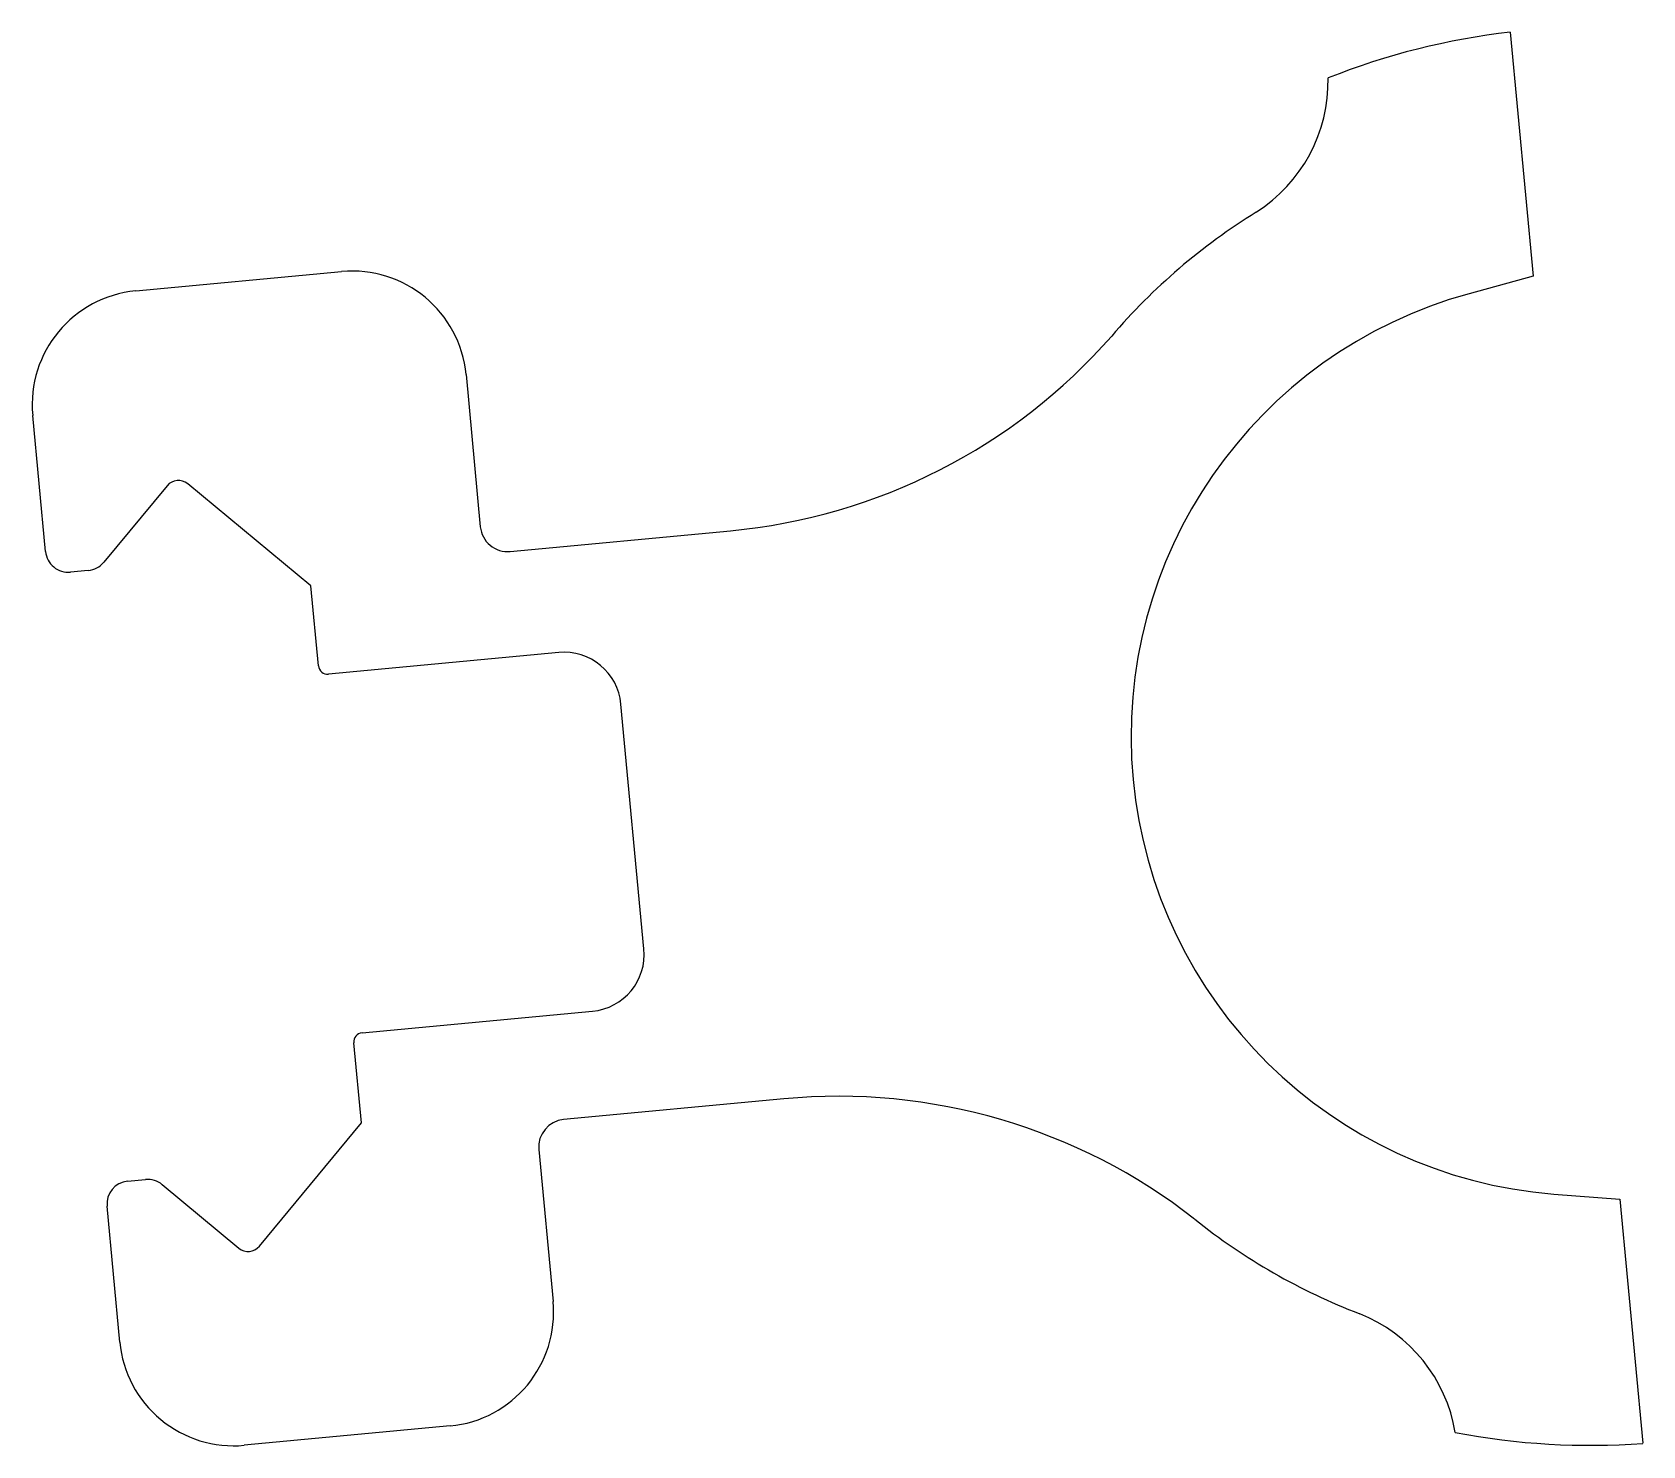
# Model space of a CAD drawing. Extents: x -20.9 to 23.8, y 4.5 to 43.7.
import ezdxf

# ---------------------------------------------------------------- set-up
doc = ezdxf.new("R2010")
doc.units = 0
doc.layers.get('0').update_dxf_attribs({"linetype": 'CONTINUOUS'})

msp = doc.modelspace()

# ---------------------------------------------------------------- linework, layer by layer
for p, q in [((20.128, 43.725), (20.765, 36.948)), ((-18.052, 36.54), (-12.337, 37.077)), ((20.765, 36.948), (18.986, 36.462)), ((-8.878, 34.213), (-8.481, 29.99)), ((-20.56, 29.301), (-20.916, 33.081)), ((-17.181, 31.128), (-18.942, 29.002)), ((-13.187, 28.348), (-16.609, 31.182)), ((-7.651, 29.302), (-1.532, 29.878)), ((-19.372, 28.775), (-19.869, 28.728)), ((-12.978, 26.123), (-13.187, 28.348)), ((-6.303, 26.495), (-12.701, 25.894)), ((-3.935, 18.261), (-4.574, 25.063)), ((-11.765, 15.93), (-5.367, 16.532)), ((-11.785, 13.428), (-11.994, 15.653)), ((-0.048, 14.098), (-6.168, 13.522)), ((-14.619, 10.006), (-11.785, 13.428)), ((-6.856, 12.692), (-6.459, 8.469)), ((-18.279, 11.81), (-17.782, 11.857)), ((-17.317, 11.714), (-15.191, 9.952)), ((21.337, 11.452), (23.175, 11.306)), ((23.175, 11.306), (23.812, 4.528)), ((-18.496, 7.338), (-18.851, 11.118)), ((-9.323, 5.011), (-15.038, 4.474))]:
    msp.add_line(p, q)
for centre, radius, start, end in [((22.349, 24.162), 19.689, 96.4785, 111.7037), ((10.751, 42.367), 4.318, 302.5085, 1.1784), ((22.052, 24.18), 17.094, 121.6939, 139.4806), ((-12.039, 33.916), 3.175, 5.3696, 95.3696), ((-17.755, 33.379), 3.175, 95.3696, 185.3696), ((22.349, 24.162), 12.751, 105.2929, 265.4464), ((-3.037, 45.895), 16.088, 275.3696, 318.7452), ((-16.868, 30.869), 0.406, 50.3696, 140.3696), ((-7.723, 30.061), 0.762, 185.3696, 275.3696), ((-19.928, 29.36), 0.635, 185.3696, 275.3696), ((-19.431, 29.407), 0.635, 275.3696, 320.3696), ((-6.155, 24.915), 1.587, 5.3696, 95.3696), ((-12.725, 26.147), 0.254, 185.3696, 275.3696), ((-5.515, 18.112), 1.587, 275.3696, 5.3696), ((-11.741, 15.677), 0.254, 95.3696, 185.3696), ((1.457, -1.92), 16.088, 51.9941, 95.3696), ((-6.097, 12.764), 0.762, 95.3696, 185.3696), ((-18.219, 11.178), 0.635, 95.3696, 185.3696), ((-17.722, 11.224), 0.635, 50.3696, 95.3696), ((22.061, 24.09), 17.094, 231.2587, 249.0454), ((-14.932, 10.265), 0.406, 230.3696, 320.3696), ((-9.62, 8.172), 3.175, 275.3696, 5.3696), ((14.346, 4.116), 4.318, 9.5609, 68.2307), ((-15.335, 7.635), 3.175, 185.3696, 275.3696), ((22.349, 24.162), 19.689, 259.0356, 274.2608)]:
    msp.add_arc(centre, radius, start, end)

doc.saveas('drawing.dxf')
